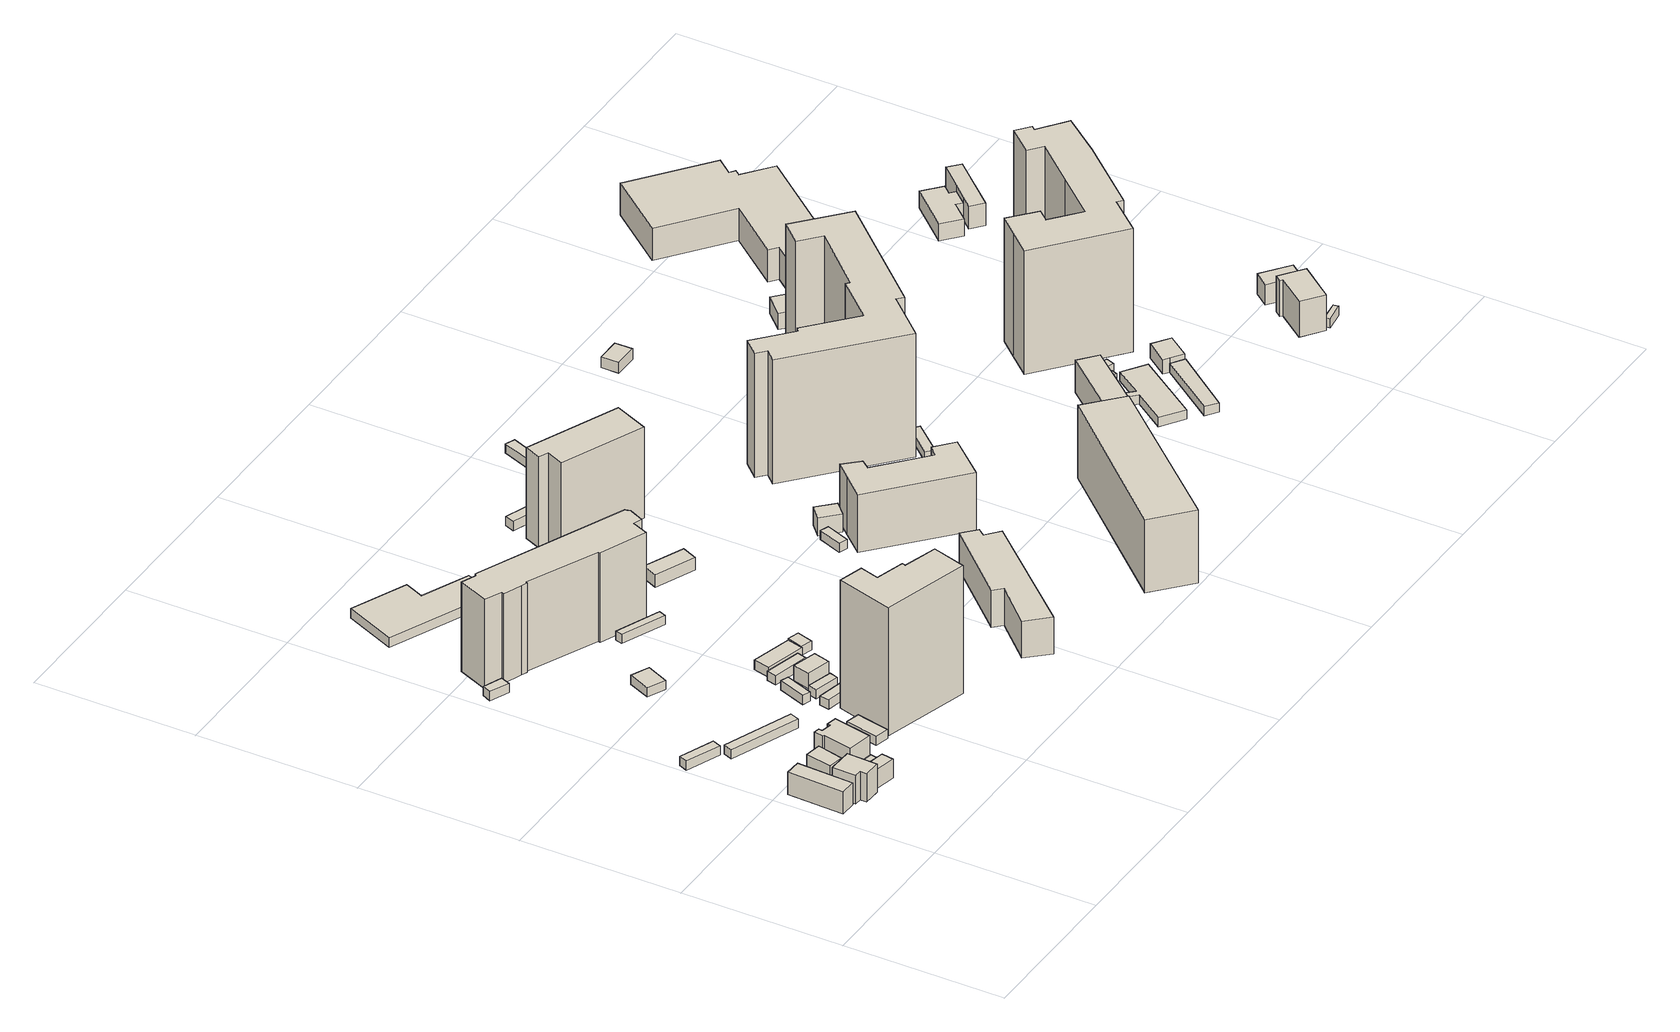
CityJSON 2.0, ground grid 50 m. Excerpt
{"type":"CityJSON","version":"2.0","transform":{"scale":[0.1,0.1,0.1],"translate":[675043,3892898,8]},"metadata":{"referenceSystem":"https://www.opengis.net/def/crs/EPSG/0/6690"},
"CityObjects":{
"building1":{"type":"Building","attributes":{"class":"3001","usage":"413","measuredHeight":7.3,"storeysAboveGround":3,"BuildingDetailAttribute.totalFloorArea":262.44,"BuildingDetailAttribute.buildingFootprintArea":87.48,"BuildingDetailAttribute.buildingRoofEdgeArea":87.48,"BuildingDetailAttribute.urbanPlanType":"21","BuildingDetailAttribute.landUseType":"212","BuildingDetailAttribute.surveyYear":2021,"BuildingIDAttribute.prefecture":"23","BuildingIDAttribute.city":"23106"},"address":[{"country":"日本","locality":"愛知県名古屋市"}],"geometry":[{"type":"Solid","lod":"1","boundaries":[[[[0,1,2,3]],[[2,4,5,3]],[[1,6,4,2]],[[0,7,6,1]],[[3,5,7,0]],[[4,6,7,5]]]]}]},
"building2":{"type":"Building","attributes":{"class":"3001","usage":"412","measuredHeight":9.3,"storeysAboveGround":2,"BuildingDetailAttribute.totalFloorArea":136.97,"BuildingDetailAttribute.buildingFootprintArea":68.49,"BuildingDetailAttribute.buildingRoofEdgeArea":68.49,"BuildingDetailAttribute.urbanPlanType":"21","BuildingDetailAttribute.landUseType":"211","BuildingDetailAttribute.surveyYear":2021,"BuildingIDAttribute.prefecture":"23","BuildingIDAttribute.city":"23106"},"address":[{"country":"日本","locality":"愛知県名古屋市中区新栄二丁目３８１１－２"}],"geometry":[{"type":"Solid","lod":"1","boundaries":[[[[8,9,10,11,12,13]],[[12,14,15,13]],[[11,16,14,12]],[[10,17,16,11]],[[9,18,17,10]],[[8,19,18,9]],[[13,15,19,8]],[[14,16,17,18,19,15]]]]}]},
"building3":{"type":"Building","attributes":{"class":"3001","usage":"411","measuredHeight":8.3,"storeysAboveGround":2,"BuildingDetailAttribute.totalFloorArea":83.81,"BuildingDetailAttribute.buildingFootprintArea":41.91,"BuildingDetailAttribute.buildingRoofEdgeArea":41.91,"BuildingDetailAttribute.urbanPlanType":"21","BuildingDetailAttribute.landUseType":"211","BuildingDetailAttribute.surveyYear":2021,"BuildingIDAttribute.prefecture":"23","BuildingIDAttribute.city":"23106"},"address":[{"country":"日本","locality":"愛知県名古屋市"}],"geometry":[{"type":"Solid","lod":"1","boundaries":[[[[20,21,22,23]],[[22,24,25,23]],[[21,26,24,22]],[[20,27,26,21]],[[23,25,27,20]],[[24,26,27,25]]]]}]},
"building4":{"type":"Building","attributes":{"class":"3003","usage":"412","measuredHeight":-9999,"storeysAboveGround":1,"BuildingDetailAttribute.totalFloorArea":33.02,"BuildingDetailAttribute.buildingFootprintArea":33.02,"BuildingDetailAttribute.buildingRoofEdgeArea":33.02,"BuildingDetailAttribute.urbanPlanType":"21","BuildingDetailAttribute.landUseType":"211","BuildingDetailAttribute.surveyYear":2021,"BuildingIDAttribute.prefecture":"23","BuildingIDAttribute.city":"23106"},"address":[{"country":"日本","locality":"愛知県名古屋市"}],"geometry":[{"type":"Solid","lod":"1","boundaries":[[[[28,29,30,31]],[[30,32,33,31]],[[29,34,32,30]],[[28,35,34,29]],[[31,33,35,28]],[[32,34,35,33]]]]}]},
"building5":{"type":"Building","attributes":{"class":"3001","usage":"411","measuredHeight":7.2,"storeysAboveGround":2,"BuildingDetailAttribute.totalFloorArea":57.16,"BuildingDetailAttribute.buildingFootprintArea":28.58,"BuildingDetailAttribute.buildingRoofEdgeArea":28.58,"BuildingDetailAttribute.urbanPlanType":"21","BuildingDetailAttribute.landUseType":"211","BuildingDetailAttribute.surveyYear":2021,"BuildingIDAttribute.prefecture":"23","BuildingIDAttribute.city":"23106"},"address":[{"country":"日本","locality":"愛知県名古屋市"}],"geometry":[{"type":"Solid","lod":"1","boundaries":[[[[36,37,38,39]],[[38,40,41,39]],[[37,42,40,38]],[[36,43,42,37]],[[39,41,43,36]],[[40,42,43,41]]]]}]},
"building6":{"type":"Building","attributes":{"class":"9999","usage":"411","measuredHeight":7.2,"storeysAboveGround":1,"BuildingDetailAttribute.totalFloorArea":19.85,"BuildingDetailAttribute.buildingFootprintArea":19.85,"BuildingDetailAttribute.buildingRoofEdgeArea":19.85,"BuildingDetailAttribute.urbanPlanType":"21","BuildingDetailAttribute.landUseType":"211","BuildingDetailAttribute.surveyYear":2021,"BuildingIDAttribute.prefecture":"23","BuildingIDAttribute.city":"23106"},"address":[{"country":"日本","locality":"愛知県名古屋市"}],"geometry":[{"type":"Solid","lod":"1","boundaries":[[[[44,45,46,47,48,49]],[[48,50,51,49]],[[47,52,50,48]],[[46,53,52,47]],[[45,54,53,46]],[[44,55,54,45]],[[49,51,55,44]],[[50,52,53,54,55,51]]]]}]},
"building7":{"type":"Building","attributes":{"class":"3001","usage":"412","measuredHeight":12.3,"storeysAboveGround":3,"BuildingDetailAttribute.totalFloorArea":285.06,"BuildingDetailAttribute.buildingFootprintArea":95.02,"BuildingDetailAttribute.buildingRoofEdgeArea":95.02,"BuildingDetailAttribute.urbanPlanType":"21","BuildingDetailAttribute.landUseType":"211","BuildingDetailAttribute.surveyYear":2021,"BuildingIDAttribute.prefecture":"23","BuildingIDAttribute.city":"23106"},"address":[{"country":"日本","locality":"愛知県名古屋市"}],"geometry":[{"type":"Solid","lod":"1","boundaries":[[[[56,57,58,59,60,61,62,63,64,65]],[[64,66,67,65]],[[63,68,66,64]],[[62,69,68,63]],[[61,70,69,62]],[[60,71,70,61]],[[59,72,71,60]],[[58,73,72,59]],[[57,74,73,58]],[[56,75,74,57]],[[65,67,75,56]],[[66,68,69,70,71,72,73,74,75,67]]]]}]},
"building8":{"type":"Building","attributes":{"class":"3003","usage":"412","measuredHeight":-9999,"storeysAboveGround":1,"BuildingDetailAttribute.totalFloorArea":70.21,"BuildingDetailAttribute.buildingFootprintArea":70.21,"BuildingDetailAttribute.buildingRoofEdgeArea":70.21,"BuildingDetailAttribute.urbanPlanType":"21","BuildingDetailAttribute.landUseType":"211","BuildingDetailAttribute.surveyYear":2021,"BuildingIDAttribute.prefecture":"23","BuildingIDAttribute.city":"23106"},"address":[{"country":"日本","locality":"愛知県名古屋市"}],"geometry":[{"type":"Solid","lod":"1","boundaries":[[[[76,77,78,79]],[[78,80,81,79]],[[77,82,80,78]],[[76,83,82,77]],[[79,81,83,76]],[[80,82,83,81]]]]}]},
"building9":{"type":"Building","attributes":{"class":"3001","usage":"412","measuredHeight":-9999,"storeysAboveGround":1,"BuildingDetailAttribute.totalFloorArea":20.37,"BuildingDetailAttribute.buildingFootprintArea":20.37,"BuildingDetailAttribute.buildingRoofEdgeArea":20.37,"BuildingDetailAttribute.urbanPlanType":"21","BuildingDetailAttribute.landUseType":"211","BuildingDetailAttribute.surveyYear":2021,"BuildingIDAttribute.prefecture":"23","BuildingIDAttribute.city":"23106"},"address":[{"country":"日本","locality":"愛知県名古屋市"}],"geometry":[{"type":"Solid","lod":"1","boundaries":[[[[84,85,86,87]],[[86,88,89,87]],[[85,90,88,86]],[[84,91,90,85]],[[87,89,91,84]],[[88,90,91,89]]]]}]},
"building10":{"type":"Building","attributes":{"class":"3003","usage":"412","measuredHeight":-9999,"storeysAboveGround":1,"BuildingDetailAttribute.totalFloorArea":46.68,"BuildingDetailAttribute.buildingFootprintArea":46.68,"BuildingDetailAttribute.buildingRoofEdgeArea":46.68,"BuildingDetailAttribute.urbanPlanType":"21","BuildingDetailAttribute.landUseType":"211","BuildingDetailAttribute.surveyYear":2021,"BuildingIDAttribute.prefecture":"23","BuildingIDAttribute.city":"23106"},"address":[{"country":"日本","locality":"愛知県名古屋市"}],"geometry":[{"type":"Solid","lod":"1","boundaries":[[[[92,93,94,95]],[[94,96,97,95]],[[93,98,96,94]],[[92,99,98,93]],[[95,97,99,92]],[[96,98,99,97]]]]}]},
"building11":{"type":"Building","attributes":{"class":"3001","usage":"411","measuredHeight":4.2,"storeysAboveGround":1,"BuildingDetailAttribute.totalFloorArea":45.5,"BuildingDetailAttribute.buildingFootprintArea":45.5,"BuildingDetailAttribute.buildingRoofEdgeArea":45.5,"BuildingDetailAttribute.urbanPlanType":"21","BuildingDetailAttribute.landUseType":"211","BuildingDetailAttribute.surveyYear":2021,"BuildingIDAttribute.prefecture":"23","BuildingIDAttribute.city":"23106"},"address":[{"country":"日本","locality":"愛知県名古屋市"}],"geometry":[{"type":"Solid","lod":"1","boundaries":[[[[100,101,102,103]],[[102,104,105,103]],[[101,106,104,102]],[[100,107,106,101]],[[103,105,107,100]],[[104,106,107,105]]]]}]},
"building12":{"type":"Building","attributes":{"class":"3001","usage":"412","measuredHeight":-9999,"storeysAboveGround":1,"BuildingDetailAttribute.totalFloorArea":24.26,"BuildingDetailAttribute.buildingFootprintArea":24.26,"BuildingDetailAttribute.buildingRoofEdgeArea":24.26,"BuildingDetailAttribute.urbanPlanType":"21","BuildingDetailAttribute.landUseType":"211","BuildingDetailAttribute.surveyYear":2021,"BuildingIDAttribute.prefecture":"23","BuildingIDAttribute.city":"23106"},"address":[{"country":"日本","locality":"愛知県名古屋市"}],"geometry":[{"type":"Solid","lod":"1","boundaries":[[[[108,109,110,111]],[[110,112,113,111]],[[109,114,112,110]],[[108,115,114,109]],[[111,113,115,108]],[[112,114,115,113]]]]}]},
"building13":{"type":"Building","attributes":{"class":"3001","usage":"412","measuredHeight":-9999,"storeysAboveGround":1,"BuildingDetailAttribute.totalFloorArea":27.28,"BuildingDetailAttribute.buildingFootprintArea":27.28,"BuildingDetailAttribute.buildingRoofEdgeArea":27.28,"BuildingDetailAttribute.urbanPlanType":"21","BuildingDetailAttribute.landUseType":"211","BuildingDetailAttribute.surveyYear":2021,"BuildingIDAttribute.prefecture":"23","BuildingIDAttribute.city":"23106"},"address":[{"country":"日本","locality":"愛知県名古屋市"}],"geometry":[{"type":"Solid","lod":"1","boundaries":[[[[116,117,118,119]],[[118,120,121,119]],[[117,122,120,118]],[[116,123,122,117]],[[119,121,123,116]],[[120,122,123,121]]]]}]},
"building14":{"type":"Building","attributes":{"class":"3002","usage":"412","measuredHeight":50,"storeysAboveGround":15,"BuildingDetailAttribute.totalFloorArea":5768.29,"BuildingDetailAttribute.buildingFootprintArea":384.55,"BuildingDetailAttribute.buildingRoofEdgeArea":384.55,"BuildingDetailAttribute.urbanPlanType":"21","BuildingDetailAttribute.landUseType":"211","BuildingDetailAttribute.surveyYear":2021,"BuildingIDAttribute.prefecture":"23","BuildingIDAttribute.city":"23106"},"address":[{"country":"日本","locality":"愛知県名古屋市"}],"geometry":[{"type":"Solid","lod":"1","boundaries":[[[[124,125,126,127,128,129,130,131]],[[130,132,133,131]],[[129,134,132,130]],[[128,135,134,129]],[[127,136,135,128]],[[126,137,136,127]],[[125,138,137,126]],[[124,139,138,125]],[[131,133,139,124]],[[132,134,135,136,137,138,139,133]]]]}]},
"building15":{"type":"Building","attributes":{"class":"3001","usage":"412","measuredHeight":6.1,"storeysAboveGround":1,"BuildingDetailAttribute.totalFloorArea":22.93,"BuildingDetailAttribute.buildingFootprintArea":22.93,"BuildingDetailAttribute.buildingRoofEdgeArea":22.93,"BuildingDetailAttribute.urbanPlanType":"21","BuildingDetailAttribute.landUseType":"211","BuildingDetailAttribute.surveyYear":2021,"BuildingIDAttribute.prefecture":"23","BuildingIDAttribute.city":"23106"},"address":[{"country":"日本","locality":"愛知県名古屋市"}],"geometry":[{"type":"Solid","lod":"1","boundaries":[[[[140,141,142,143]],[[142,144,145,143]],[[141,146,144,142]],[[140,147,146,141]],[[143,145,147,140]],[[144,146,147,145]]]]}]},
"building16":{"type":"Building","attributes":{"class":"3001","usage":"412","measuredHeight":6,"storeysAboveGround":1,"BuildingDetailAttribute.totalFloorArea":42.91,"BuildingDetailAttribute.buildingFootprintArea":42.91,"BuildingDetailAttribute.buildingRoofEdgeArea":42.91,"BuildingDetailAttribute.urbanPlanType":"21","BuildingDetailAttribute.landUseType":"211","BuildingDetailAttribute.surveyYear":2021,"BuildingIDAttribute.prefecture":"23","BuildingIDAttribute.city":"23106"},"address":[{"country":"日本","locality":"愛知県名古屋市"}],"geometry":[{"type":"Solid","lod":"1","boundaries":[[[[148,149,150,151]],[[150,152,153,151]],[[149,154,152,150]],[[148,155,154,149]],[[151,153,155,148]],[[152,154,155,153]]]]}]},
"building17":{"type":"Building","attributes":{"class":"3001","usage":"412","measuredHeight":3.1,"storeysAboveGround":1,"BuildingDetailAttribute.totalFloorArea":36.74,"BuildingDetailAttribute.buildingFootprintArea":36.74,"BuildingDetailAttribute.buildingRoofEdgeArea":36.74,"BuildingDetailAttribute.urbanPlanType":"21","BuildingDetailAttribute.landUseType":"211","BuildingDetailAttribute.surveyYear":2021,"BuildingIDAttribute.prefecture":"23","BuildingIDAttribute.city":"23106"},"address":[{"country":"日本","locality":"愛知県名古屋市"}],"geometry":[{"type":"Solid","lod":"1","boundaries":[[[[156,157,158,159]],[[158,160,161,159]],[[157,162,160,158]],[[156,163,162,157]],[[159,161,163,156]],[[160,162,163,161]]]]}]},
"building18":{"type":"Building","attributes":{"class":"3002","usage":"412","measuredHeight":36.3,"storeysAboveGround":10,"BuildingDetailAttribute.totalFloorArea":6471.28,"BuildingDetailAttribute.buildingFootprintArea":647.13,"BuildingDetailAttribute.buildingRoofEdgeArea":647.13,"BuildingDetailAttribute.urbanPlanType":"21","BuildingDetailAttribute.landUseType":"211","BuildingDetailAttribute.surveyYear":2021,"BuildingIDAttribute.prefecture":"23","BuildingIDAttribute.city":"23106"},"address":[{"country":"日本","locality":"愛知県名古屋市"}],"geometry":[{"type":"Solid","lod":"1","boundaries":[[[[164,165,166,167,168,169,170,171,172,173,174,175,176,177,178,179,180]],[[179,181,182,180]],[[178,183,181,179]],[[177,184,183,178]],[[176,185,184,177]],[[175,186,185,176]],[[174,187,186,175]],[[173,188,187,174]],[[172,189,188,173]],[[171,190,189,172]],[[170,191,190,171]],[[169,192,191,170]],[[168,193,192,169]],[[167,194,193,168]],[[166,195,194,167]],[[165,196,195,166]],[[164,197,196,165]],[[180,182,197,164]],[[181,183,184,185,186,187,188,189,190,191,192,193,194,195,196,197,182]]]]}]},
"building19":{"type":"Building","attributes":{"class":"3001","usage":"412","measuredHeight":4.2,"storeysAboveGround":1,"BuildingDetailAttribute.totalFloorArea":68.06,"BuildingDetailAttribute.buildingFootprintArea":68.06,"BuildingDetailAttribute.buildingRoofEdgeArea":68.06,"BuildingDetailAttribute.urbanPlanType":"21","BuildingDetailAttribute.landUseType":"211","BuildingDetailAttribute.surveyYear":2021,"BuildingIDAttribute.prefecture":"23","BuildingIDAttribute.city":"23106"},"address":[{"country":"日本","locality":"愛知県名古屋市"}],"geometry":[{"type":"Solid","lod":"1","boundaries":[[[[198,199,200,201]],[[200,202,203,201]],[[199,204,202,200]],[[198,205,204,199]],[[201,203,205,198]],[[202,204,205,203]]]]}]},
"building20":{"type":"Building","attributes":{"class":"9999","usage":"431","measuredHeight":4.1,"storeysAboveGround":1,"BuildingDetailAttribute.totalFloorArea":498.07,"BuildingDetailAttribute.buildingFootprintArea":498.07,"BuildingDetailAttribute.buildingRoofEdgeArea":498.07,"BuildingDetailAttribute.urbanPlanType":"21","BuildingDetailAttribute.landUseType":"213","BuildingDetailAttribute.surveyYear":2021,"BuildingIDAttribute.prefecture":"23","BuildingIDAttribute.city":"23106"},"address":[{"country":"日本","locality":"愛知県名古屋市"}],"geometry":[{"type":"Solid","lod":"1","boundaries":[[[[206,207,208,209,210,211]],[[210,212,213,211]],[[209,214,212,210]],[[208,215,214,209]],[[207,216,215,208]],[[206,217,216,207]],[[211,213,217,206]],[[212,214,215,216,217,213]]]]}]},
"building21":{"type":"Building","attributes":{"class":"3001","usage":"412","measuredHeight":-9999,"storeysAboveGround":1,"BuildingDetailAttribute.totalFloorArea":33.78,"BuildingDetailAttribute.buildingFootprintArea":33.78,"BuildingDetailAttribute.buildingRoofEdgeArea":33.78,"BuildingDetailAttribute.urbanPlanType":"21","BuildingDetailAttribute.landUseType":"211","BuildingDetailAttribute.surveyYear":2021,"BuildingIDAttribute.prefecture":"23","BuildingIDAttribute.city":"23106"},"address":[{"country":"日本","locality":"愛知県名古屋市"}],"geometry":[{"type":"Solid","lod":"1","boundaries":[[[[218,219,220,221]],[[220,222,223,221]],[[219,224,222,220]],[[218,225,224,219]],[[221,223,225,218]],[[222,224,225,223]]]]}]},
"building22":{"type":"Building","attributes":{"class":"3001","usage":"412","measuredHeight":4,"storeysAboveGround":1,"BuildingDetailAttribute.totalFloorArea":19.42,"BuildingDetailAttribute.buildingFootprintArea":19.42,"BuildingDetailAttribute.buildingRoofEdgeArea":19.42,"BuildingDetailAttribute.urbanPlanType":"21","BuildingDetailAttribute.landUseType":"211","BuildingDetailAttribute.surveyYear":2021,"BuildingIDAttribute.prefecture":"23","BuildingIDAttribute.city":"23106"},"address":[{"country":"日本","locality":"愛知県名古屋市"}],"geometry":[{"type":"Solid","lod":"1","boundaries":[[[[226,227,228,229]],[[228,230,231,229]],[[227,232,230,228]],[[226,233,232,227]],[[229,231,233,226]],[[230,232,233,231]]]]}]},
"building23":{"type":"Building","attributes":{"class":"3003","usage":"412","measuredHeight":-9999,"storeysAboveGround":1,"BuildingDetailAttribute.totalFloorArea":27.58,"BuildingDetailAttribute.buildingFootprintArea":27.58,"BuildingDetailAttribute.buildingRoofEdgeArea":27.58,"BuildingDetailAttribute.urbanPlanType":"21","BuildingDetailAttribute.landUseType":"211","BuildingDetailAttribute.surveyYear":2021,"BuildingIDAttribute.prefecture":"23","BuildingIDAttribute.city":"23106"},"address":[{"country":"日本","locality":"愛知県名古屋市"}],"geometry":[{"type":"Solid","lod":"1","boundaries":[[[[234,235,236,237]],[[236,238,239,237]],[[235,240,238,236]],[[234,241,240,235]],[[237,239,241,234]],[[238,240,241,239]]]]}]},
"building24":{"type":"Building","attributes":{"class":"3001","usage":"401","measuredHeight":5.1,"storeysAboveGround":1,"BuildingDetailAttribute.totalFloorArea":70.93,"BuildingDetailAttribute.buildingFootprintArea":70.93,"BuildingDetailAttribute.buildingRoofEdgeArea":70.93,"BuildingDetailAttribute.urbanPlanType":"21","BuildingDetailAttribute.landUseType":"212","BuildingDetailAttribute.surveyYear":2021,"BuildingIDAttribute.prefecture":"23","BuildingIDAttribute.city":"23106"},"address":[{"country":"日本","locality":"愛知県名古屋市"}],"geometry":[{"type":"Solid","lod":"1","boundaries":[[[[242,243,244,245]],[[244,246,247,245]],[[243,248,246,244]],[[242,249,248,243]],[[245,247,249,242]],[[246,248,249,247]]]]}]},
"building25":{"type":"Building","attributes":{"class":"3002","usage":"401","measuredHeight":15.1,"storeysAboveGround":3,"BuildingDetailAttribute.totalFloorArea":1351.23,"BuildingDetailAttribute.buildingFootprintArea":450.41,"BuildingDetailAttribute.buildingRoofEdgeArea":450.41,"BuildingDetailAttribute.urbanPlanType":"21","BuildingDetailAttribute.landUseType":"212","BuildingDetailAttribute.surveyYear":2021,"BuildingIDAttribute.prefecture":"23","BuildingIDAttribute.city":"23106"},"address":[{"country":"日本","locality":"愛知県名古屋市"}],"geometry":[{"type":"Solid","lod":"1","boundaries":[[[[250,251,252,253,254,255,256,257]],[[256,258,259,257]],[[255,260,258,256]],[[254,261,260,255]],[[253,262,261,254]],[[252,263,262,253]],[[251,264,263,252]],[[250,265,264,251]],[[257,259,265,250]],[[258,260,261,262,263,264,265,259]]]]}]},
"building26":{"type":"Building","attributes":{"class":"3002","usage":"412","measuredHeight":31.8,"storeysAboveGround":10,"BuildingDetailAttribute.totalFloorArea":3409.96,"BuildingDetailAttribute.buildingFootprintArea":341,"BuildingDetailAttribute.buildingRoofEdgeArea":341,"BuildingDetailAttribute.urbanPlanType":"21","BuildingDetailAttribute.landUseType":"211","BuildingDetailAttribute.surveyYear":2021,"BuildingIDAttribute.prefecture":"23","BuildingIDAttribute.city":"23106"},"address":[{"country":"日本","locality":"愛知県名古屋市"}],"geometry":[{"type":"Solid","lod":"1","boundaries":[[[[266,267,268,269,270,271]],[[270,272,273,271]],[[269,274,272,270]],[[268,275,274,269]],[[267,276,275,268]],[[266,277,276,267]],[[271,273,277,266]],[[272,274,275,276,277,273]]]]}]},
"building27":{"type":"Building","attributes":{"class":"3003","usage":"412","measuredHeight":3.4,"storeysAboveGround":1,"BuildingDetailAttribute.totalFloorArea":53.05,"BuildingDetailAttribute.buildingFootprintArea":53.05,"BuildingDetailAttribute.buildingRoofEdgeArea":53.05,"BuildingDetailAttribute.urbanPlanType":"21","BuildingDetailAttribute.landUseType":"211","BuildingDetailAttribute.surveyYear":2021,"BuildingIDAttribute.prefecture":"23","BuildingIDAttribute.city":"23106"},"address":[{"country":"日本","locality":"愛知県名古屋市"}],"geometry":[{"type":"Solid","lod":"1","boundaries":[[[[278,279,280,281]],[[280,282,283,281]],[[279,284,282,280]],[[278,285,284,279]],[[281,283,285,278]],[[282,284,285,283]]]]}]},
"building28":{"type":"Building","attributes":{"class":"3003","usage":"412","measuredHeight":-9999,"storeysAboveGround":1,"BuildingDetailAttribute.totalFloorArea":22.78,"BuildingDetailAttribute.buildingFootprintArea":22.78,"BuildingDetailAttribute.buildingRoofEdgeArea":22.78,"BuildingDetailAttribute.urbanPlanType":"21","BuildingDetailAttribute.landUseType":"211","BuildingDetailAttribute.surveyYear":2021,"BuildingIDAttribute.prefecture":"23","BuildingIDAttribute.city":"23106"},"address":[{"country":"日本","locality":"愛知県名古屋市"}],"geometry":[{"type":"Solid","lod":"1","boundaries":[[[[286,287,288,289]],[[288,290,291,289]],[[287,292,290,288]],[[286,293,292,287]],[[289,291,293,286]],[[290,292,293,291]]]]}]},
"building29":{"type":"Building","attributes":{"class":"3001","usage":"412","measuredHeight":6.9,"storeysAboveGround":1,"BuildingDetailAttribute.totalFloorArea":36.31,"BuildingDetailAttribute.buildingFootprintArea":36.31,"BuildingDetailAttribute.buildingRoofEdgeArea":36.31,"BuildingDetailAttribute.urbanPlanType":"21","BuildingDetailAttribute.landUseType":"211","BuildingDetailAttribute.surveyYear":2021,"BuildingIDAttribute.prefecture":"23","BuildingIDAttribute.city":"23106"},"address":[{"country":"日本","locality":"愛知県名古屋市"}],"geometry":[{"type":"Solid","lod":"1","boundaries":[[[[294,295,296,297]],[[296,298,299,297]],[[295,300,298,296]],[[294,301,300,295]],[[297,299,301,294]],[[298,300,301,299]]]]}]},
"building30":{"type":"Building","attributes":{"class":"3002","usage":"412","measuredHeight":25,"storeysAboveGround":6,"BuildingDetailAttribute.totalFloorArea":2578.84,"BuildingDetailAttribute.buildingFootprintArea":429.81,"BuildingDetailAttribute.buildingRoofEdgeArea":429.81,"BuildingDetailAttribute.urbanPlanType":"21","BuildingDetailAttribute.landUseType":"211","BuildingDetailAttribute.surveyYear":2021,"BuildingIDAttribute.prefecture":"23","BuildingIDAttribute.city":"23106"},"address":[{"country":"日本","locality":"愛知県名古屋市"}],"geometry":[{"type":"Solid","lod":"1","boundaries":[[[[302,303,304,305,306,307,308,309,310,311]],[[310,312,313,311]],[[309,314,312,310]],[[308,315,314,309]],[[307,316,315,308]],[[306,317,316,307]],[[305,318,317,306]],[[304,319,318,305]],[[303,320,319,304]],[[302,321,320,303]],[[311,313,321,302]],[[312,314,315,316,317,318,319,320,321,313]]]]}]},
"building31":{"type":"Building","attributes":{"class":"3003","usage":"412","measuredHeight":-9999,"storeysAboveGround":1,"BuildingDetailAttribute.totalFloorArea":43.2,"BuildingDetailAttribute.buildingFootprintArea":43.2,"BuildingDetailAttribute.buildingRoofEdgeArea":43.2,"BuildingDetailAttribute.urbanPlanType":"21","BuildingDetailAttribute.landUseType":"211","BuildingDetailAttribute.surveyYear":2021,"BuildingIDAttribute.prefecture":"23","BuildingIDAttribute.city":"23106"},"address":[{"country":"日本","locality":"愛知県名古屋市"}],"geometry":[{"type":"Solid","lod":"1","boundaries":[[[[322,323,324,325]],[[324,326,327,325]],[[323,328,326,324]],[[322,329,328,323]],[[325,327,329,322]],[[326,328,329,327]]]]}]},
"building32":{"type":"Building","attributes":{"class":"3002","usage":"401","measuredHeight":26.9,"storeysAboveGround":6,"BuildingDetailAttribute.totalFloorArea":5019.62,"BuildingDetailAttribute.buildingFootprintArea":836.6,"BuildingDetailAttribute.buildingRoofEdgeArea":836.6,"BuildingDetailAttribute.urbanPlanType":"21","BuildingDetailAttribute.landUseType":"212","BuildingDetailAttribute.surveyYear":2021,"BuildingIDAttribute.prefecture":"23","BuildingIDAttribute.city":"23106"},"address":[{"country":"日本","locality":"愛知県名古屋市"}],"geometry":[{"type":"Solid","lod":"1","boundaries":[[[[330,331,332,333]],[[332,334,335,333]],[[331,336,334,332]],[[330,337,336,331]],[[333,335,337,330]],[[334,336,337,335]]]]}]},
"building33":{"type":"Building","attributes":{"class":"3003","usage":"412","measuredHeight":-9999,"storeysAboveGround":1,"BuildingDetailAttribute.totalFloorArea":34.02,"BuildingDetailAttribute.buildingFootprintArea":34.02,"BuildingDetailAttribute.buildingRoofEdgeArea":34.02,"BuildingDetailAttribute.urbanPlanType":"21","BuildingDetailAttribute.landUseType":"211","BuildingDetailAttribute.surveyYear":2021,"BuildingIDAttribute.prefecture":"23","BuildingIDAttribute.city":"23106"},"address":[{"country":"日本","locality":"愛知県名古屋市"}],"geometry":[{"type":"Solid","lod":"1","boundaries":[[[[338,339,340,341]],[[340,342,343,341]],[[339,344,342,340]],[[338,345,344,339]],[[341,343,345,338]],[[342,344,345,343]]]]}]},
"building34":{"type":"Building","attributes":{"class":"3003","usage":"431","measuredHeight":4.7,"storeysAboveGround":1,"BuildingDetailAttribute.totalFloorArea":102.73,"BuildingDetailAttribute.buildingFootprintArea":102.73,"BuildingDetailAttribute.buildingRoofEdgeArea":102.73,"BuildingDetailAttribute.urbanPlanType":"21","BuildingDetailAttribute.landUseType":"213","BuildingDetailAttribute.surveyYear":2021,"BuildingIDAttribute.prefecture":"23","BuildingIDAttribute.city":"23106"},"address":[{"country":"日本","locality":"愛知県名古屋市"}],"geometry":[{"type":"Solid","lod":"1","boundaries":[[[[346,347,348,349]],[[348,350,351,349]],[[347,352,350,348]],[[346,353,352,347]],[[349,351,353,346]],[[350,352,353,351]]]]}]},
"building35":{"type":"Building","attributes":{"class":"3002","usage":"412","measuredHeight":47.6,"storeysAboveGround":14,"BuildingDetailAttribute.totalFloorArea":15887.47,"BuildingDetailAttribute.buildingFootprintArea":1134.82,"BuildingDetailAttribute.buildingRoofEdgeArea":1134.82,"BuildingDetailAttribute.urbanPlanType":"21","BuildingDetailAttribute.landUseType":"211","BuildingDetailAttribute.surveyYear":2021,"BuildingIDAttribute.prefecture":"23","BuildingIDAttribute.city":"23106"},"address":[{"country":"日本","locality":"愛知県名古屋市"}],"geometry":[{"type":"Solid","lod":"1","boundaries":[[[[354,355,356,357,358,359,360,361,362,363,364,365,366,367,368,369]],[[368,370,371,369]],[[367,372,370,368]],[[366,373,372,367]],[[365,374,373,366]],[[364,375,374,365]],[[363,376,375,364]],[[362,377,376,363]],[[361,378,377,362]],[[360,379,378,361]],[[359,380,379,360]],[[358,381,380,359]],[[357,382,381,358]],[[356,383,382,357]],[[355,384,383,356]],[[354,385,384,355]],[[369,371,385,354]],[[370,372,373,374,375,376,377,378,379,380,381,382,383,384,385,371]]]]}]},
"building36":{"type":"Building","attributes":{"class":"3001","usage":"461","measuredHeight":4.5,"storeysAboveGround":1,"BuildingDetailAttribute.totalFloorArea":41.09,"BuildingDetailAttribute.buildingFootprintArea":41.09,"BuildingDetailAttribute.buildingRoofEdgeArea":41.09,"BuildingDetailAttribute.urbanPlanType":"21","BuildingDetailAttribute.landUseType":"217","BuildingDetailAttribute.surveyYear":2021,"BuildingIDAttribute.prefecture":"23","BuildingIDAttribute.city":"23106"},"address":[{"country":"日本","locality":"愛知県名古屋市"}],"geometry":[{"type":"Solid","lod":"1","boundaries":[[[[386,387,388,389]],[[388,390,391,389]],[[387,392,390,388]],[[386,393,392,387]],[[389,391,393,386]],[[390,392,393,391]]]]}]},
"building37":{"type":"Building","attributes":{"class":"3002","usage":"401","measuredHeight":10.6,"storeysAboveGround":3,"BuildingDetailAttribute.totalFloorArea":460.26,"BuildingDetailAttribute.buildingFootprintArea":153.42,"BuildingDetailAttribute.buildingRoofEdgeArea":153.42,"BuildingDetailAttribute.urbanPlanType":"21","BuildingDetailAttribute.landUseType":"212","BuildingDetailAttribute.surveyYear":2021,"BuildingIDAttribute.prefecture":"23","BuildingIDAttribute.city":"23106"},"address":[{"country":"日本","locality":"愛知県名古屋市"}],"geometry":[{"type":"Solid","lod":"1","boundaries":[[[[394,395,396,397,398,399]],[[398,400,401,399]],[[397,402,400,398]],[[396,403,402,397]],[[395,404,403,396]],[[394,405,404,395]],[[399,401,405,394]],[[400,402,403,404,405,401]]]]}]},
"building38":{"type":"Building","attributes":{"class":"3003","usage":"401","measuredHeight":3.6,"storeysAboveGround":1,"BuildingDetailAttribute.totalFloorArea":214.94,"BuildingDetailAttribute.buildingFootprintArea":214.94,"BuildingDetailAttribute.buildingRoofEdgeArea":214.94,"BuildingDetailAttribute.urbanPlanType":"21","BuildingDetailAttribute.landUseType":"212","BuildingDetailAttribute.surveyYear":2021,"BuildingIDAttribute.prefecture":"23","BuildingIDAttribute.city":"23106"},"address":[{"country":"日本","locality":"愛知県名古屋市"}],"geometry":[{"type":"Solid","lod":"1","boundaries":[[[[406,407,408,409,410,411,412,413]],[[412,414,415,413]],[[411,416,414,412]],[[410,417,416,411]],[[409,418,417,410]],[[408,419,418,409]],[[407,420,419,408]],[[406,421,420,407]],[[413,415,421,406]],[[414,416,417,418,419,420,421,415]]]]}]},
"building39":{"type":"Building","attributes":{"class":"3001","usage":"461","measuredHeight":10.5,"storeysAboveGround":9999,"BuildingDetailAttribute.totalFloorArea":-9999,"BuildingDetailAttribute.buildingFootprintArea":-9999,"BuildingDetailAttribute.buildingRoofEdgeArea":6.88,"BuildingDetailAttribute.urbanPlanType":"21","BuildingDetailAttribute.landUseType":"212","BuildingDetailAttribute.surveyYear":2021,"BuildingIDAttribute.prefecture":"23","BuildingIDAttribute.city":"23106"},"geometry":[{"type":"Solid","lod":"1","boundaries":[[[[422,423,424,425]],[[424,426,427,425]],[[423,428,426,424]],[[422,429,428,423]],[[425,427,429,422]],[[426,428,429,427]]]]}]},
"building40":{"type":"Building","attributes":{"class":"3003","usage":"401","measuredHeight":4.7,"storeysAboveGround":1,"BuildingDetailAttribute.totalFloorArea":101.15,"BuildingDetailAttribute.buildingFootprintArea":101.15,"BuildingDetailAttribute.buildingRoofEdgeArea":101.15,"BuildingDetailAttribute.urbanPlanType":"21","BuildingDetailAttribute.landUseType":"212","BuildingDetailAttribute.surveyYear":2021,"BuildingIDAttribute.prefecture":"23","BuildingIDAttribute.city":"23106"},"address":[{"country":"日本","locality":"愛知県名古屋市"}],"geometry":[{"type":"Solid","lod":"1","boundaries":[[[[430,431,432,433,434]],[[433,435,436,434]],[[432,437,435,433]],[[431,438,437,432]],[[430,439,438,431]],[[434,436,439,430]],[[435,437,438,439,436]]]]}]},
"building41":{"type":"Building","attributes":{"class":"3001","usage":"461","measuredHeight":-9999,"storeysAboveGround":9999,"BuildingDetailAttribute.totalFloorArea":-9999,"BuildingDetailAttribute.buildingFootprintArea":-9999,"BuildingDetailAttribute.buildingRoofEdgeArea":16.37,"BuildingDetailAttribute.urbanPlanType":"21","BuildingDetailAttribute.landUseType":"212","BuildingDetailAttribute.surveyYear":2021,"BuildingIDAttribute.prefecture":"23","BuildingIDAttribute.city":"23106"},"geometry":[{"type":"Solid","lod":"1","boundaries":[[[[440,441,442,443]],[[442,444,445,443]],[[441,446,444,442]],[[440,447,446,441]],[[443,445,447,440]],[[444,446,447,445]]]]}]},
"building42":{"type":"Building","attributes":{"class":"3001","usage":"412","measuredHeight":6.4,"storeysAboveGround":1,"BuildingDetailAttribute.totalFloorArea":49.13,"BuildingDetailAttribute.buildingFootprintArea":49.13,"BuildingDetailAttribute.buildingRoofEdgeArea":49.13,"BuildingDetailAttribute.urbanPlanType":"21","BuildingDetailAttribute.landUseType":"211","BuildingDetailAttribute.surveyYear":2021,"BuildingIDAttribute.prefecture":"23","BuildingIDAttribute.city":"23106"},"address":[{"country":"日本","locality":"愛知県名古屋市"}],"geometry":[{"type":"Solid","lod":"1","boundaries":[[[[448,449,450,451]],[[450,452,453,451]],[[449,454,452,450]],[[448,455,454,449]],[[451,453,455,448]],[[452,454,455,453]]]]}]},
"building43":{"type":"Building","attributes":{"class":"9999","usage":"412","measuredHeight":-9999,"storeysAboveGround":1,"BuildingDetailAttribute.totalFloorArea":27.11,"BuildingDetailAttribute.buildingFootprintArea":27.11,"BuildingDetailAttribute.buildingRoofEdgeArea":27.11,"BuildingDetailAttribute.urbanPlanType":"21","BuildingDetailAttribute.landUseType":"211","BuildingDetailAttribute.surveyYear":2021,"BuildingIDAttribute.prefecture":"23","BuildingIDAttribute.city":"23106"},"address":[{"country":"日本","locality":"愛知県名古屋市"}],"geometry":[{"type":"Solid","lod":"1","boundaries":[[[[456,457,458,459]],[[458,460,461,459]],[[457,462,460,458]],[[456,463,462,457]],[[459,461,463,456]],[[460,462,463,461]]]]}]},
"building44":{"type":"Building","attributes":{"class":"3001","usage":"401","measuredHeight":5.7,"storeysAboveGround":1,"BuildingDetailAttribute.totalFloorArea":54.04,"BuildingDetailAttribute.buildingFootprintArea":54.04,"BuildingDetailAttribute.buildingRoofEdgeArea":54.04,"BuildingDetailAttribute.urbanPlanType":"21","BuildingDetailAttribute.landUseType":"212","BuildingDetailAttribute.surveyYear":2021,"BuildingIDAttribute.prefecture":"23","BuildingIDAttribute.city":"23106"},"address":[{"country":"日本","locality":"愛知県名古屋市"}],"geometry":[{"type":"Solid","lod":"1","boundaries":[[[[464,430,434,465,466]],[[465,467,468,466]],[[434,469,467,465]],[[430,470,469,434]],[[464,471,470,430]],[[466,468,471,464]],[[467,469,470,471,468]]]]}]},
"building45":{"type":"Building","attributes":{"class":"3002","usage":"412","measuredHeight":48.5,"storeysAboveGround":14,"BuildingDetailAttribute.totalFloorArea":12981.05,"BuildingDetailAttribute.buildingFootprintArea":927.22,"BuildingDetailAttribute.buildingRoofEdgeArea":927.22,"BuildingDetailAttribute.urbanPlanType":"21","BuildingDetailAttribute.landUseType":"211","BuildingDetailAttribute.surveyYear":2021,"BuildingIDAttribute.prefecture":"23","BuildingIDAttribute.city":"23106"},"address":[{"country":"日本","locality":"愛知県名古屋市"}],"geometry":[{"type":"Solid","lod":"1","boundaries":[[[[472,473,474,475,476,477,478,479,480,481,482,483,484,485,486,487,488,489]],[[488,490,491,489]],[[487,492,490,488]],[[486,493,492,487]],[[485,494,493,486]],[[484,495,494,485]],[[483,496,495,484]],[[482,497,496,483]],[[481,498,497,482]],[[480,499,498,481]],[[479,500,499,480]],[[478,501,500,479]],[[477,502,501,478]],[[476,503,502,477]],[[475,504,503,476]],[[474,505,504,475]],[[473,506,505,474]],[[472,507,506,473]],[[489,491,507,472]],[[490,492,493,494,495,496,497,498,499,500,501,502,503,504,505,506,507,491]]]]}]},
"building46":{"type":"Building","attributes":{"class":"9999","usage":"412","measuredHeight":11.7,"storeysAboveGround":1,"BuildingDetailAttribute.totalFloorArea":98.17,"BuildingDetailAttribute.buildingFootprintArea":98.17,"BuildingDetailAttribute.buildingRoofEdgeArea":98.17,"BuildingDetailAttribute.urbanPlanType":"21","BuildingDetailAttribute.landUseType":"211","BuildingDetailAttribute.surveyYear":2021,"BuildingIDAttribute.prefecture":"23","BuildingIDAttribute.city":"23106"},"address":[{"country":"日本","locality":"愛知県名古屋市"}],"geometry":[{"type":"Solid","lod":"1","boundaries":[[[[508,509,510,511,512,513]],[[512,514,515,513]],[[511,516,514,512]],[[510,517,516,511]],[[509,518,517,510]],[[508,519,518,509]],[[513,515,519,508]],[[514,516,517,518,519,515]]]]}]},
"building47":{"type":"Building","attributes":{"class":"3002","usage":"401","measuredHeight":11.7,"storeysAboveGround":4,"BuildingDetailAttribute.totalFloorArea":440.89,"BuildingDetailAttribute.buildingFootprintArea":110.22,"BuildingDetailAttribute.buildingRoofEdgeArea":110.22,"BuildingDetailAttribute.urbanPlanType":"21","BuildingDetailAttribute.landUseType":"212","BuildingDetailAttribute.surveyYear":2021,"BuildingIDAttribute.prefecture":"23","BuildingIDAttribute.city":"23106"},"geometry":[{"type":"Solid","lod":"1","boundaries":[[[[520,521,522,523,524,525]],[[524,526,527,525]],[[523,528,526,524]],[[522,529,528,523]],[[521,530,529,522]],[[520,531,530,521]],[[525,527,531,520]],[[526,528,529,530,531,527]]]]}]},
"building48":{"type":"Building","attributes":{"class":"3003","usage":"461","measuredHeight":3.5,"storeysAboveGround":9999,"BuildingDetailAttribute.totalFloorArea":-9999,"BuildingDetailAttribute.buildingFootprintArea":-9999,"BuildingDetailAttribute.buildingRoofEdgeArea":11,"BuildingDetailAttribute.urbanPlanType":"21","BuildingDetailAttribute.landUseType":"212","BuildingDetailAttribute.surveyYear":2021,"BuildingIDAttribute.prefecture":"23","BuildingIDAttribute.city":"23106"},"geometry":[{"type":"Solid","lod":"1","boundaries":[[[[532,533,534,535]],[[534,536,537,535]],[[533,538,536,534]],[[532,539,538,533]],[[535,537,539,532]],[[536,538,539,537]]]]}]},
"building49":{"type":"Building","attributes":{"class":"3002","usage":"422","measuredHeight":13.5,"storeysAboveGround":3,"BuildingDetailAttribute.totalFloorArea":3847.8,"BuildingDetailAttribute.buildingFootprintArea":1282.6,"BuildingDetailAttribute.buildingRoofEdgeArea":1282.6,"BuildingDetailAttribute.urbanPlanType":"21","BuildingDetailAttribute.landUseType":"214","BuildingDetailAttribute.surveyYear":2021,"BuildingIDAttribute.prefecture":"23","BuildingIDAttribute.city":"23106"},"address":[{"country":"日本","locality":"愛知県名古屋市"}],"geometry":[{"type":"Solid","lod":"1","boundaries":[[[[540,541,542,543,544,545,546,547,548,549,550,551]],[[550,552,553,551]],[[549,554,552,550]],[[548,555,554,549]],[[547,556,555,548]],[[546,557,556,547]],[[545,558,557,546]],[[544,559,558,545]],[[543,560,559,544]],[[542,561,560,543]],[[541,562,561,542]],[[540,563,562,541]],[[551,553,563,540]],[[552,554,555,556,557,558,559,560,561,562,563,553]]]]}]},
"building50":{"type":"Building","attributes":{"class":"3001","usage":"411","measuredHeight":7.7,"storeysAboveGround":2,"BuildingDetailAttribute.totalFloorArea":141.32,"BuildingDetailAttribute.buildingFootprintArea":70.66,"BuildingDetailAttribute.buildingRoofEdgeArea":70.66,"BuildingDetailAttribute.urbanPlanType":"21","BuildingDetailAttribute.landUseType":"211","BuildingDetailAttribute.surveyYear":2021,"BuildingIDAttribute.prefecture":"23","BuildingIDAttribute.city":"23106"},"geometry":[{"type":"Solid","lod":"1","boundaries":[[[[564,565,566,567,568,569]],[[568,570,571,569]],[[567,572,570,568]],[[566,573,572,567]],[[565,574,573,566]],[[564,575,574,565]],[[569,571,575,564]],[[570,572,573,574,575,571]]]]}]},
"building51":{"type":"Building","attributes":{"class":"3003","usage":"402","measuredHeight":6.5,"storeysAboveGround":1,"BuildingDetailAttribute.totalFloorArea":130.12,"BuildingDetailAttribute.buildingFootprintArea":130.12,"BuildingDetailAttribute.buildingRoofEdgeArea":130.12,"BuildingDetailAttribute.urbanPlanType":"21","BuildingDetailAttribute.landUseType":"213","BuildingDetailAttribute.surveyYear":2021,"BuildingIDAttribute.prefecture":"23","BuildingIDAttribute.city":"23106"},"address":[{"country":"日本","locality":"愛知県名古屋市"}],"geometry":[{"type":"Solid","lod":"1","boundaries":[[[[576,577,578,579,580,581,582,583]],[[582,584,585,583]],[[581,586,584,582]],[[580,587,586,581]],[[579,588,587,580]],[[578,589,588,579]],[[577,590,589,578]],[[576,591,590,577]],[[583,585,591,576]],[[584,586,587,588,589,590,591,585]]]]}]},
"building52":{"type":"Building","attributes":{"class":"3001","usage":"402","measuredHeight":7.4,"storeysAboveGround":2,"BuildingDetailAttribute.totalFloorArea":185.06,"BuildingDetailAttribute.buildingFootprintArea":92.53,"BuildingDetailAttribute.buildingRoofEdgeArea":92.53,"BuildingDetailAttribute.urbanPlanType":"21","BuildingDetailAttribute.landUseType":"213","BuildingDetailAttribute.surveyYear":2021,"BuildingIDAttribute.prefecture":"23","BuildingIDAttribute.city":"23106"},"address":[{"country":"日本","locality":"愛知県名古屋市"}],"geometry":[{"type":"Solid","lod":"1","boundaries":[[[[592,593,594,595,596,597]],[[596,598,599,597]],[[595,600,598,596]],[[594,601,600,595]],[[593,602,601,594]],[[592,603,602,593]],[[597,599,603,592]],[[598,600,601,602,603,599]]]]}]}
},
"vertices":[
[89,302,7],[39,304,7],[46,479,7],[96,477,7],[46,479,80],[96,477,80],[39,304,80],[89,302,80],
[173,275,7],[119,277,7],[120,297,7],[97,298,7],[99,372,7],[177,369,7],[99,372,100],[177,369,100],[97,298,100],[120,297,100],[119,277,100],[173,275,100],
[175,386,7],[128,394,7],[143,476,7],[195,467,7],[143,476,80],[195,467,80],[128,394,80],[175,386,80],
[20,798,8],[127,755,8],[116,728,8],[9,771,8],[116,728,38],[9,771,38],[127,755,38],[20,798,38],
[251,270,8],[178,285,8],[186,323,8],[258,308,8],[186,323,70],[258,308,70],[178,285,70],[251,270,70],
[259,312,8],[209,321,8],[213,344,8],[196,348,8],[198,359,8],[265,346,8],[198,359,50],[265,346,50],[196,348,50],[213,344,50],[209,321,50],[259,312,50],
[257,467,7],[259,477,7],[290,470,7],[266,351,7],[188,366,7],[207,458,7],[202,459,7],[208,489,7],[226,485,7],[224,474,7],[226,485,110],[224,474,110],[208,489,110],[202,459,110],[207,458,110],[188,366,110],[266,351,110],[290,470,110],[259,477,110],[257,467,110],
[342,637,7],[331,608,7],[116,693,7],[127,721,7],[116,693,37],[127,721,37],[331,608,37],[342,637,37],
[104,1396,7],[92,1366,7],[33,1392,7],[46,1420,7],[33,1392,37],[46,1420,37],[92,1366,37],[104,1396,37],
[425,476,9],[403,373,9],[360,383,9],[383,487,9],[360,383,39],[383,487,39],[403,373,39],[425,476,39],
[286,1100,8],[342,1075,8],[311,1007,8],[256,1032,8],[311,1007,38],[256,1032,38],[342,1075,38],[286,1100,38],
[461,736,9],[486,727,9],[454,641,9],[429,650,9],[454,641,39],[429,650,39],[486,727,39],[461,736,39],
[539,590,9],[533,560,9],[445,579,9],[451,609,9],[445,579,39],[451,609,39],[533,560,39],[539,590,39],
[413,377,10],[464,554,10],[541,532,10],[524,473,10],[615,447,10],[611,436,10],[717,405,10],[686,299,10],[717,405,430],[686,299,430],[611,436,430],[615,447,430],[524,473,430],[541,532,430],[464,554,430],[413,377,430],
[557,638,9],[550,611,9],[471,632,9],[479,660,9],[471,632,39],[479,660,39],[550,611,39],[557,638,39],
[591,705,10],[577,653,10],[501,674,10],[515,726,10],[501,674,60],[515,726,60],[577,653,60],[591,705,60],
[596,760,9],[588,730,9],[474,759,9],[482,789,9],[474,759,39],[482,789,39],[588,730,39],[596,760,39],
[627,1312,7],[631,1296,7],[610,1250,7],[583,1259,7],[562,1208,7],[418,1269,7],[418,1275,7],[201,1375,7],[199,1371,7],[180,1378,7],[123,1400,7],[126,1408,7],[75,1432,7],[116,1527,7],[161,1508,7],[167,1514,7],[177,1510,7],[167,1514,300],[177,1510,300],[161,1508,300],[116,1527,300],[75,1432,300],[126,1408,300],[123,1400,300],[180,1378,300],[199,1371,300],[201,1375,300],[418,1275,300],[418,1269,300],[562,1208,300],[583,1259,300],[610,1250,300],[631,1296,300],[627,1312,300],
[510,845,8],[636,812,8],[623,762,8],[497,794,8],[623,762,40],[497,794,40],[636,812,40],[510,845,40],
[432,1609,9],[114,1749,9],[184,1908,9],[356,1832,9],[330,1772,9],[476,1708,9],[330,1772,40],[476,1708,40],[356,1832,40],[184,1908,40],[114,1749,40],[432,1609,40],
[575,1158,8],[440,1216,8],[446,1237,8],[584,1180,8],[446,1237,38],[584,1180,38],[440,1216,38],[575,1158,38],
[642,816,10],[678,805,10],[663,755,10],[627,766,10],[663,755,40],[627,766,40],[678,805,40],[642,816,40],
[678,1594,10],[710,1582,10],[682,1507,10],[650,1520,10],[682,1507,40],[650,1520,40],[710,1582,40],[678,1594,40],
[836,1212,9],[713,1266,9],[734,1314,9],[857,1260,9],[734,1314,50],[857,1260,50],[713,1266,50],[836,1212,50],
[969,181,9],[910,245,9],[1020,362,9],[994,387,9],[1187,596,9],[1228,557,9],[1211,536,9],[1252,500,9],[1211,536,130],[1252,500,130],[1228,557,130],[1187,596,130],[994,387,130],[1020,362,130],[910,245,130],[969,181,130],
[1023,1556,12],[977,1450,12],[721,1561,12],[745,1616,12],[716,1628,12],[738,1679,12],[716,1628,310],[738,1679,310],[745,1616,310],[721,1561,310],[977,1450,310],[1023,1556,310],
[920,1699,11],[909,1669,11],[752,1728,11],[764,1758,11],[752,1728,41],[764,1758,41],[909,1669,41],[920,1699,41],
[1124,906,10],[1097,916,10],[1126,990,10],[1152,980,10],[1126,990,40],[1152,980,40],[1097,916,40],[1124,906,40],
[1222,991,11],[1184,954,11],[1136,1004,11],[1174,1040,11],[1136,1004,70],[1174,1040,70],[1184,954,70],[1222,991,70],
[1222,985,10],[1264,939,10],[1265,938,10],[1245,912,10],[1386,785,10],[1413,811,10],[1469,762,10],[1369,647,10],[1121,872,10],[1179,937,10],[1121,872,200],[1179,937,200],[1369,647,200],[1469,762,200],[1413,811,200],[1386,785,200],[1245,912,200],[1265,938,200],[1264,939,200],[1222,985,200],
[1040,1788,11],[1011,1799,11],[1060,1926,11],[1089,1914,11],[1060,1926,41],[1089,1914,41],[1011,1799,41],[1040,1788,41],
[1337,107,11],[1716,530,11],[1822,432,11],[1448,5,11],[1822,432,250],[1448,5,250],[1716,530,250],[1337,107,250],
[1601,905,13],[1579,924,13],[1658,1014,13],[1679,995,13],[1658,1014,43],[1679,995,43],[1579,924,43],[1601,905,43],
[1806,286,13],[1761,326,13],[1871,453,13],[1920,416,13],[1871,453,50],[1920,416,50],[1761,326,50],[1806,286,50],
[1715,1064,14],[1697,1081,14],[1583,955,14],[1284,1227,14],[1314,1260,14],[1287,1284,14],[1331,1332,14],[1438,1235,14],[1448,1245,14],[1587,1118,14],[1693,1235,14],[1704,1225,14],[1858,1394,14],[1799,1448,14],[1856,1511,14],[2001,1379,14],[1856,1511,420],[2001,1379,420],[1799,1448,420],[1858,1394,420],[1704,1225,420],[1693,1235,420],[1587,1118,420],[1448,1245,420],[1438,1235,420],[1331,1332,420],[1287,1284,420],[1314,1260,420],[1284,1227,420],[1583,955,420],[1697,1081,420],[1715,1064,420],
[1605,1897,15],[1605,1842,15],[1530,1842,15],[1530,1897,15],[1530,1842,50],[1530,1897,50],[1605,1842,50],[1605,1897,50],
[2047,605,14],[1978,522,14],[1922,569,14],[2058,731,14],[2113,685,14],[2060,621,14],[2113,685,120],[2060,621,120],[2058,731,120],[1922,569,120],[1978,522,120],[2047,605,120],
[2060,621,13],[2108,571,13],[2165,654,13],[2234,605,13],[2099,410,13],[2029,458,13],[2097,556,13],[2047,605,13],[2097,556,43],[2047,605,43],[2029,458,43],[2099,410,43],[2234,605,43],[2165,654,43],[2108,571,43],[2060,621,43],
[2123,687,15],[2158,673,15],[2151,656,15],[2116,670,15],[2151,656,45],[2116,670,45],[2158,673,45],[2123,687,45],
[2303,531,13],[2304,529,13],[2170,350,13],[2135,376,13],[2266,557,13],[2135,376,43],[2266,557,43],[2170,350,43],[2304,529,43],[2303,531,43],
[2143,733,15],[2198,713,15],[2189,687,15],[2134,707,15],[2189,687,45],[2134,707,45],[2198,713,45],[2143,733,45],
[1973,1627,16],[2018,1585,16],[1963,1527,16],[1918,1569,16],[1963,1527,70],[1918,1569,70],[2018,1585,70],[1973,1627,70],
[2025,1433,15],[1957,1495,15],[1977,1516,15],[2045,1454,15],[1977,1516,45],[2045,1454,45],[1957,1495,45],[2025,1433,45],
[2352,599,13],[2250,569,13],[2299,636,13],[2250,569,60],[2299,636,60],[2266,557,60],[2303,531,60],[2352,599,60],
[2247,946,15],[2219,913,15],[2306,840,15],[2413,964,15],[2516,1085,15],[2475,1119,15],[2541,1195,15],[2582,1161,15],[2572,1149,15],[2656,1084,15],[2566,967,15],[2401,776,15],[2385,790,15],[2299,689,15],[2063,891,15],[2121,958,15],[2171,1014,15],[2231,960,15],[2171,1014,420],[2231,960,420],[2121,958,420],[2063,891,420],[2299,689,420],[2385,790,420],[2401,776,420],[2566,967,420],[2656,1084,420],[2572,1149,420],[2582,1161,420],[2541,1195,420],[2475,1119,420],[2516,1085,420],[2413,964,420],[2306,840,420],[2219,913,420],[2247,946,420],
[2326,901,17],[2232,978,17],[2252,1002,17],[2322,944,17],[2450,1099,17],[2473,1080,17],[2450,1099,47],[2473,1080,47],[2322,944,47],[2252,1002,47],[2232,978,47],[2326,901,47],
[2645,288,13],[2581,336,13],[2647,423,13],[2640,429,13],[2655,449,13],[2726,395,13],[2655,449,130],[2726,395,130],[2640,429,130],[2647,423,130],[2581,336,130],[2645,288,130],
[2658,283,15],[2656,300,15],[2719,309,15],[2721,292,15],[2719,309,45],[2721,292,45],[2656,300,45],[2658,283,45],
[2200,1559,15],[2094,1644,15],[2126,1684,15],[2100,1705,15],[2230,1869,15],[2034,2025,15],[2177,2204,15],[2403,2024,15],[2365,1976,15],[2381,1963,15],[2369,1947,15],[2455,1879,15],[2369,1947,120],[2455,1879,120],[2381,1963,120],[2365,1976,120],[2403,2024,120],[2177,2204,120],[2034,2025,120],[2230,1869,120],[2100,1705,120],[2126,1684,120],[2094,1644,120],[2200,1559,120],
[2785,470,13],[2733,402,13],[2703,425,13],[2721,448,13],[2667,489,13],[2702,534,13],[2667,489,80],[2702,534,80],[2721,448,80],[2703,425,80],[2733,402,80],[2785,470,80],
[2613,1392,15],[2597,1407,15],[2548,1352,15],[2494,1400,15],[2603,1522,15],[2657,1474,15],[2635,1449,15],[2651,1435,15],[2635,1449,70],[2651,1435,70],[2657,1474,70],[2603,1522,70],[2494,1400,70],[2548,1352,70],[2597,1407,70],[2613,1392,70],
[2617,1325,16],[2581,1357,16],[2613,1392,16],[2651,1435,16],[2711,1502,16],[2746,1470,16],[2711,1502,90],[2746,1470,90],[2651,1435,90],[2613,1392,90],[2581,1357,90],[2617,1325,90]
]}
